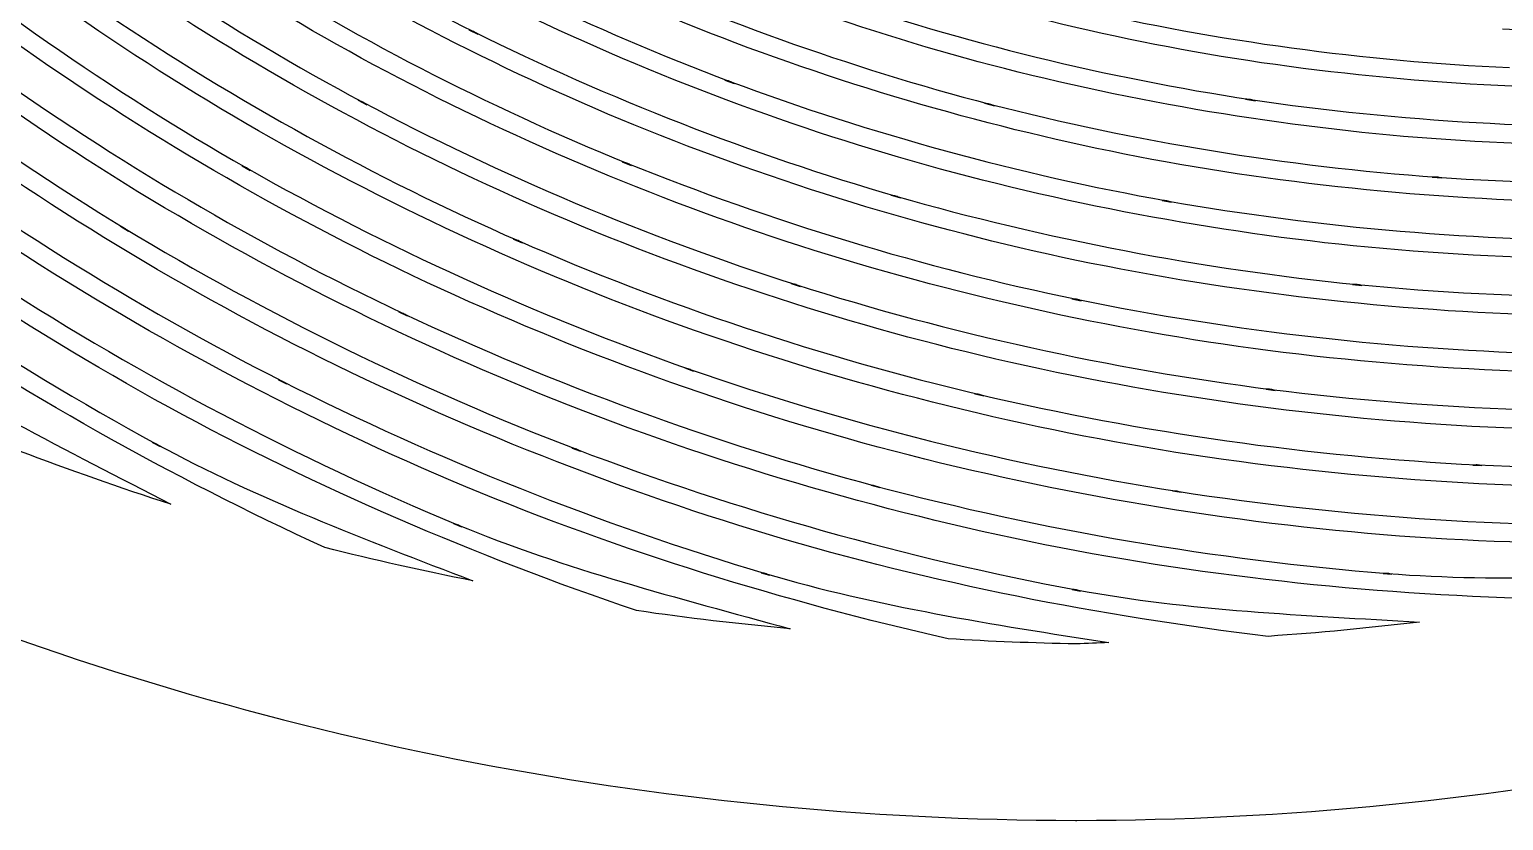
# Model space of a CAD drawing. Extents: x 289 to 439, y 190 to 340.
# Drawn here: x 339.38 to 373.85, y 189.84 to 208.33 of the extents above; entities that cross this region are included whole.
import ezdxf

# ---------------------------------------------------------------- set-up
doc = ezdxf.new("R2010")
doc.units = 0
doc.layers.add('seconds_wheel', color=7, linetype='CONTINUOUS')

msp = doc.modelspace()

# ---------------------------------------------------------------- linework, layer by layer
at = {"layer": 'seconds_wheel', "color": 7}
for p, q in [((349.652584, 208.320496), (349.862365, 208.215799)), ((349.761932, 208.277842), (349.761932, 208.277842)), ((355.63851, 207.14518), (355.858371, 207.062974)), ((355.752513, 207.114159), (355.752513, 207.114159)), ((347.067354, 206.672495), (347.267441, 206.565472)), ((347.170501, 206.629065), (347.170501, 206.629065)), ((361.714011, 206.60231), (361.941627, 206.543757)), ((361.832277, 206.582921), (361.832277, 206.582921)), ((367.81355, 206.697312), (368.045436, 206.662801)), ((367.932206, 206.69072), (367.932206, 206.69072)), ((344.350287, 205.138885), (344.541453, 205.029923)), ((353.239795, 205.236214), (353.449965, 205.150906)), ((353.347982, 205.203642), (353.347982, 205.203642)), ((344.449941, 205.093516), (344.449941, 205.093516)), ((372.178233, 204.872878), (372.404687, 204.856592)), ((372.291073, 204.875205), (372.291073, 204.875205)), ((359.528179, 204.452929), (359.746103, 204.390111)), ((359.639466, 204.431602), (359.639466, 204.431602)), ((365.86387, 204.331171), (366.087221, 204.291619)), ((365.977484, 204.321476), (365.977484, 204.321476)), ((341.506806, 203.727033), (341.689444, 203.61652)), ((341.604136, 203.679338), (341.604136, 203.679338)), ((350.697998, 203.426903), (350.899246, 203.33888)), ((350.802692, 203.392004), (350.802692, 203.392004)), ((357.18918, 202.388081), (357.398961, 202.321385)), ((357.29698, 202.364427), (357.29698, 202.364427)), ((370.319676, 202.366755), (370.538762, 202.34504)), ((370.429802, 202.365979), (370.429802, 202.365978)), ((363.754041, 202.033276), (363.969251, 201.989071)), ((363.864165, 202.020867), (363.864165, 202.020867)), ((348.01699, 201.725778), (348.210098, 201.634654)), ((348.117421, 201.689328), (348.117421, 201.689328)), ((354.701281, 200.415909), (354.903308, 200.345335)), ((354.805204, 200.389928), (354.805204, 200.389928)), ((345.202593, 200.139432), (345.387168, 200.045981)), ((345.299534, 200.101043), (345.299534, 200.101043)), ((361.485615, 199.811771), (361.693459, 199.762912)), ((361.591865, 199.796648), (361.591865, 199.796648)), ((368.295931, 199.920345), (368.508038, 199.893589)), ((368.404118, 199.916468), (368.404118, 199.916468)), ((342.258294, 198.67562), (342.435503, 198.579454)), ((342.351745, 198.635292), (342.351745, 198.635292)), ((352.067969, 198.544168), (352.261464, 198.470492)), ((352.168403, 198.515861), (352.168403, 198.515861)), ((373.131359, 198.146321), (373.338813, 198.135851)), ((373.23528, 198.150586), (373.23528, 198.150586)), ((359.062084, 197.675187), (359.262948, 197.621675)), ((359.164068, 197.657737), (359.164068, 197.657737)), ((366.109713, 197.541795), (366.314064, 197.509999)), ((366.21402, 197.535203), (366.21402, 197.535203)), ((349.292736, 196.780613), (349.478865, 196.703448)), ((349.38929, 196.750367), (349.38929, 196.750367)), ((356.486939, 195.631278), (356.680045, 195.573889)), ((356.58543, 195.611502), (356.58543, 195.611502)), ((371.037429, 195.611502), (371.238677, 195.595603)), ((371.139023, 195.612665), (371.139023, 195.612665)), ((363.761797, 195.240023), (363.959556, 195.203185)), ((363.861838, 195.230717), (363.861838, 195.230717))]:
    msp.add_line(p, q, dxfattribs=at)
for points in [[(341.075224, 213.652263), (343.804866, 211.605293), (346.711765, 209.806567), (349.761932, 208.277842)], [(347.424099, 207.5027), (344.353069, 209.158933), (341.436785, 211.086467), (338.709081, 213.262171)], [(338.309685, 212.444375), (341.08436, 210.246017), (344.049496, 208.299714), (347.170501, 206.629065)], [(355.879312, 208.015325), (352.738616, 209.20928), (349.711656, 210.682098), (346.833531, 212.416068)], [(344.732234, 205.95862), (341.59679, 207.761447), (338.628668, 209.840654), (335.862499, 212.171001)], [(335.434795, 211.368328), (338.247652, 209.012969), (341.264178, 206.91288), (344.449941, 205.093516)], [(346.551238, 211.551353), (349.480005, 209.800915), (352.559109, 208.315698), (355.752513, 207.114159)], [(341.915121, 204.53436), (338.720212, 206.491127), (335.706715, 208.729198), (332.908894, 211.220977)], [(353.507742, 206.098991), (350.280587, 207.424902), (347.179249, 209.03682), (344.239384, 210.915031)], [(361.864075, 207.492618), (358.615358, 208.351632), (355.450554, 209.500308), (352.406876, 210.923949)], [(332.452495, 210.433427), (335.296648, 207.914818), (338.35896, 205.654405), (341.604136, 203.679338)], [(343.92801, 210.060009), (346.917261, 208.163999), (350.069755, 206.538745), (353.347982, 205.203642)], [(352.216484, 210.034029), (355.312453, 208.599232), (358.530218, 207.443965), (361.832277, 206.582921)], [(367.86745, 207.598865), (364.546562, 208.113765), (361.279123, 208.92512), (358.103142, 210.023171)], [(350.992697, 204.281924), (347.685417, 205.747371), (344.515515, 207.505314), (341.520765, 209.5342)], [(359.703449, 205.339359), (356.355882, 206.320802), (353.102916, 207.59981), (349.982958, 209.160394)], [(358.009691, 209.11774), (361.238322, 208.014507), (364.559001, 207.201924), (367.932206, 206.69072)], [(341.179921, 208.690423), (344.223913, 206.641889), (347.443907, 204.868422), (350.802692, 203.392004)], [(363.864567, 208.812182), (367.190699, 208.052455), (370.57799, 207.591177), (373.986004, 207.435228)], [(384.266415, 208.794732), (380.807874, 208.329506), (377.315038, 208.174936), (373.828947, 208.331741)], [(348.338837, 202.571494), (344.956654, 204.183592), (341.725534, 206.093996), (338.682715, 208.27978)], [(349.761932, 208.277842), (349.726815, 208.295265), (349.687663, 208.303002), (349.652584, 208.320496)], [(349.761932, 208.277842), (352.933435, 206.704357), (356.239086, 205.416898), (359.639466, 204.431602)], [(349.862365, 208.215799), (349.827075, 208.233394), (349.797183, 208.260175), (349.761932, 208.277842)], [(365.946076, 205.231173), (362.514119, 205.857282), (359.145221, 206.789333), (355.879312, 208.015325)], [(378.293672, 206.96836), (374.806179, 206.867326), (371.317217, 207.07868), (367.86745, 207.598865)], [(338.312398, 207.448413), (341.403432, 205.241506), (344.684586, 203.314185), (348.117421, 201.689328)], [(357.393921, 203.268695), (353.951103, 204.380414), (350.614902, 205.797859), (347.424099, 207.5027)], [(372.165437, 205.77637), (368.687291, 206.040251), (365.240016, 206.614901), (361.864075, 207.492618)], [(345.549642, 200.975841), (342.099529, 202.741371), (338.8139, 204.81064), (335.73066, 207.158752)], [(355.752513, 207.114159), (355.715523, 207.127906), (355.675473, 207.131359), (355.63851, 207.14518)], [(355.752513, 207.114159), (359.071032, 205.880873), (362.49273, 204.945815), (365.977484, 204.321476)], [(355.858371, 207.062974), (355.821584, 207.07673), (355.789269, 207.100329), (355.752513, 207.114159)], [(347.170501, 206.629065), (347.137478, 206.646581), (347.100345, 206.654918), (347.067354, 206.672495)], [(347.170501, 206.629065), (350.41262, 204.909349), (353.801276, 203.481972), (357.29698, 202.364427)], [(347.267441, 206.565472), (347.233264, 206.583681), (347.20464, 206.61079), (347.170501, 206.629065)], [(361.832277, 206.582921), (361.793502, 206.592866), (361.752768, 206.592287), (361.714011, 206.60231)], [(361.832277, 206.582921), (365.260955, 205.703609), (368.760824, 205.131843), (372.291073, 204.875205)], [(361.941627, 206.543757), (361.904064, 206.553471), (361.86982, 206.573132), (361.832277, 206.582921)], [(367.932206, 206.69072), (367.89294, 206.696508), (367.852806, 206.691445), (367.81355, 206.697312)], [(367.932206, 206.69072), (371.434252, 206.174512), (374.975589, 205.971684), (378.513922, 206.085419)], [(368.045436, 206.662801), (368.00691, 206.668558), (367.970716, 206.684884), (367.932206, 206.69072)], [(342.633264, 199.500396), (339.121144, 201.426533), (335.787683, 203.661157), (332.671195, 206.177707)], [(335.332038, 206.341351), (338.463137, 203.969866), (341.798468, 201.881466), (345.299534, 200.101051)], [(354.93239, 201.290706), (351.400405, 202.540481), (347.986824, 204.102921), (344.732234, 205.95862)], [(363.865328, 202.930564), (360.325266, 203.676367), (356.859061, 204.736944), (353.507742, 206.098991)], [(382.996872, 205.963661), (379.398962, 205.579), (375.774608, 205.516634), (372.165437, 205.77637)], [(332.243877, 205.374646), (335.407009, 202.83334), (338.789253, 200.577853), (342.351745, 198.635292)], [(344.449941, 205.093516), (344.418121, 205.11154), (344.382077, 205.120806), (344.350287, 205.138885)], [(353.347982, 205.203642), (353.312979, 205.217743), (353.274775, 205.222047), (353.239795, 205.236214)], [(353.347982, 205.203642), (356.751862, 203.832302), (360.271038, 202.76675), (363.864165, 202.020867)], [(353.449965, 205.150906), (353.414421, 205.165301), (353.383496, 205.189178), (353.347982, 205.203642)], [(370.335574, 203.271021), (366.737028, 203.642639), (363.178935, 204.335104), (359.703449, 205.339359)], [(376.735632, 204.285414), (373.118128, 204.278937), (369.507428, 204.595759), (365.946076, 205.231173)], [(344.449941, 205.093516), (347.755279, 203.221383), (351.220467, 201.647248), (354.805204, 200.389928)], [(344.541453, 205.029923), (344.509098, 205.048324), (344.482264, 205.075058), (344.449941, 205.093516)], [(372.291073, 204.875205), (372.253464, 204.877796), (372.215837, 204.870218), (372.178233, 204.872878)], [(372.291073, 204.875205), (375.952263, 204.622912), (379.628083, 204.696968), (383.276064, 205.097782)], [(372.404687, 204.856592), (372.366327, 204.859306), (372.329425, 204.872417), (372.291073, 204.875205)], [(352.325447, 199.412373), (348.71021, 200.807524), (345.226624, 202.521607), (341.915121, 204.53436)], [(359.639466, 204.431602), (359.603077, 204.441998), (359.564551, 204.442465), (359.528179, 204.452929)], [(359.639466, 204.431602), (363.167697, 203.423662), (366.778616, 202.732205), (370.429802, 202.365978)], [(359.746103, 204.390111), (359.709374, 204.400677), (359.676174, 204.420966), (359.639466, 204.431602)], [(361.622886, 200.706732), (357.980179, 201.580366), (354.423002, 202.776902), (350.992697, 204.281924)], [(365.977484, 204.321476), (365.939972, 204.328051), (365.90137, 204.324526), (365.86387, 204.331171)], [(365.977484, 204.321476), (369.591873, 203.687992), (373.255626, 203.378084), (376.925251, 203.395494)], [(366.087221, 204.291619), (366.049818, 204.298246), (366.014874, 204.314778), (365.977484, 204.321476)], [(341.604136, 203.679338), (341.57315, 203.698058), (341.537761, 203.708261), (341.506806, 203.727033)], [(341.604136, 203.679338), (344.965606, 201.64846), (348.500664, 199.920299), (352.168403, 198.515861)], [(341.689444, 203.61652), (341.659186, 203.634867), (341.634361, 203.660942), (341.604136, 203.679338)], [(350.802692, 203.392004), (350.768901, 203.406718), (350.731771, 203.41213), (350.697998, 203.426903)], [(350.802692, 203.392004), (354.285474, 201.875734), (357.895871, 200.672338), (361.591865, 199.796648)], [(350.899246, 203.33888), (350.865524, 203.353632), (350.836389, 203.377193), (350.802692, 203.392004)], [(349.580072, 197.639907), (345.886054, 199.188348), (342.336882, 201.062338), (338.974701, 203.239232)], [(368.338972, 200.824225), (364.625277, 201.312195), (360.962754, 202.130651), (357.393921, 203.268695)], [(381.552449, 203.155468), (377.817551, 202.860664), (374.06363, 202.899626), (370.335574, 203.271021)], [(375.005813, 201.643572), (371.261484, 201.740749), (367.533322, 202.17174), (363.865328, 202.930564)], [(338.634245, 202.39506), (342.045227, 200.19886), (345.644045, 198.309648), (349.38929, 196.750367)], [(359.228437, 198.565495), (355.486705, 199.575142), (351.842778, 200.915813), (348.338837, 202.571494)], [(357.29698, 202.364427), (357.26183, 202.375528), (357.224313, 202.376918), (357.18918, 202.388081)], [(357.29698, 202.364427), (360.919436, 201.220353), (364.63632, 200.400942), (368.404118, 199.916468)], [(357.398961, 202.321385), (357.363725, 202.332581), (357.332197, 202.353169), (357.29698, 202.364427)], [(370.429802, 202.365978), (370.393188, 202.369521), (370.356284, 202.363147), (370.319676, 202.366755)], [(370.538762, 202.34504), (370.501879, 202.348672), (370.466675, 202.36228), (370.429802, 202.365979)], [(370.429802, 202.365978), (374.211012, 202.000087), (378.016844, 201.971351), (381.802944, 202.28067)], [(346.282131, 196.216803), (342.672349, 197.884246), (339.192454, 199.821201), (335.917952, 202.077869)], [(363.864165, 202.020867), (363.827897, 202.028263), (363.790296, 202.025817), (363.754041, 202.033276)], [(363.864165, 202.020867), (367.585676, 201.261982), (371.367192, 200.835499), (375.16441, 200.747448)], [(363.969251, 201.989071), (363.933332, 201.99646), (363.900071, 202.013414), (363.864165, 202.020867)], [(348.117421, 201.689328), (348.085116, 201.704488), (348.049271, 201.710566), (348.01699, 201.725778)], [(348.117421, 201.689328), (351.672992, 200.020775), (355.36953, 198.671309), (359.164068, 197.657737)], [(348.210098, 201.634654), (348.177587, 201.649975), (348.149906, 201.673954), (348.117421, 201.689328)], [(335.549961, 201.245338), (337.805576, 199.698838), (340.258565, 198.485174), (342.686774, 197.230808)], [(356.682761, 196.515769), (352.846839, 197.669562), (349.121354, 199.162193), (345.549642, 200.975841)], [(366.183388, 198.444512), (362.355731, 199.057624), (358.59069, 200.010096), (354.93239, 201.290706)], [(373.11042, 199.051364), (369.239567, 199.26106), (365.395538, 199.815462), (361.622886, 200.706732)], [(379.937409, 200.379071), (376.06552, 200.182984), (372.18436, 200.332135), (368.338972, 200.824225)], [(354.805204, 200.389928), (354.771403, 200.401659), (354.735064, 200.404123), (354.701281, 200.415909)], [(354.805204, 200.389928), (358.515989, 199.102033), (362.333731, 198.146517), (366.21402, 197.535203)], [(354.903308, 200.345335), (354.869321, 200.357192), (354.839168, 200.378015), (354.805204, 200.389928)], [(345.299534, 200.101043), (345.268446, 200.116732), (345.233657, 200.123696), (345.202593, 200.139432)], [(345.299534, 200.101051), (348.921012, 198.273503), (352.69791, 196.770785), (356.58543, 195.611509)], [(345.387168, 200.045981), (345.35633, 200.061603), (345.330346, 200.085375), (345.299534, 200.101043)], [(361.591865, 199.796648), (361.556959, 199.804796), (361.520508, 199.803566), (361.485615, 199.811771)], [(361.591865, 199.796648), (365.41652, 198.903824), (369.312874, 198.353015), (373.23528, 198.150586)], [(361.693459, 199.762912), (361.658652, 199.771097), (361.626653, 199.788405), (361.591865, 199.796648)], [(368.404118, 199.916468), (368.368239, 199.92096), (368.331801, 199.915793), (368.295931, 199.920345)], [(368.404118, 199.916468), (372.300886, 199.428469), (376.233387, 199.287585), (380.154943, 199.49613)], [(368.508038, 199.893589), (368.472778, 199.898063), (368.439367, 199.911935), (368.404118, 199.916468)], [(353.575988, 194.745235), (349.80345, 196.027409), (346.133023, 197.594519), (342.633264, 199.500396)], [(363.863002, 196.140413), (359.927756, 196.886995), (356.066604, 197.982162), (352.325447, 199.412373)], [(385.093905, 199.505049), (381.120532, 198.999106), (377.110384, 198.847438), (373.11042, 199.051364)], [(342.351745, 198.635292), (342.321854, 198.65148), (342.288165, 198.659389), (342.258294, 198.67562)], [(342.351745, 198.635292), (344.717425, 197.354212), (347.235684, 196.403525), (349.746809, 195.442048)], [(342.435503, 198.579454), (342.40596, 198.595507), (342.381264, 198.619196), (342.351745, 198.635292)], [(371.044795, 196.51732), (367.053173, 196.848299), (363.098786, 197.534193), (359.228437, 198.565495)], [(373.23528, 198.150586), (377.287125, 197.954083), (381.3481, 198.117134), (385.371158, 198.63917)], [(342.686774, 197.230808), (341.494207, 197.614182), (340.312014, 198.029107), (339.141441, 198.475145)], [(352.168403, 198.515861), (352.135818, 198.528223), (352.100536, 198.531755), (352.067969, 198.544168)], [(352.168403, 198.515861), (355.961294, 197.076876), (359.874269, 195.977256), (363.861838, 195.230717)], [(352.261464, 198.470492), (352.22915, 198.482808), (352.200697, 198.503495), (352.168403, 198.515861)], [(378.147484, 197.643002), (374.14368, 197.555076), (370.14, 197.82373), (366.183388, 198.444512)], [(373.23528, 198.150586), (373.200583, 198.152269), (373.166054, 198.144585), (373.131359, 198.146321)], [(373.338813, 198.135851), (373.303925, 198.137597), (373.270163, 198.148786), (373.23528, 198.150586)], [(360.860152, 194.085655), (357.009668, 194.96451), (353.2276, 196.123778), (349.580072, 197.639907)], [(359.164068, 197.657737), (359.130656, 197.666551), (359.095486, 197.666321), (359.062084, 197.675187)], [(359.164068, 197.657737), (363.087161, 196.622789), (367.09457, 195.938298), (371.139023, 195.612665)], [(359.262948, 197.621675), (359.228969, 197.630693), (359.198029, 197.648665), (359.164068, 197.657737)], [(366.21402, 197.535203), (366.179521, 197.54053), (366.144203, 197.536415), (366.109713, 197.541795)], [(366.21402, 197.535203), (370.223025, 196.916223), (374.278881, 196.654425), (378.334389, 196.753082)], [(366.314064, 197.509999), (366.280016, 197.515308), (366.24806, 197.529841), (366.21402, 197.535203)], [(349.38929, 196.750367), (349.358055, 196.763265), (349.323954, 196.767671), (349.292736, 196.780613)], [(349.38929, 196.750367), (351.903765, 195.712111), (354.542913, 195.043352), (357.163588, 194.320632)], [(349.478865, 196.703448), (349.447665, 196.716383), (349.42047, 196.737386), (349.38929, 196.750367)], [(368.348278, 194.144587), (364.400743, 194.61455), (360.493666, 195.38194), (356.682761, 196.515769)], [(382.870849, 196.62318), (378.937154, 196.269162), (374.982202, 196.202553), (371.044795, 196.51732)], [(349.746809, 195.442048), (348.585628, 195.671329), (347.430373, 195.929661), (346.282131, 196.216803)], [(375.740242, 194.999221), (371.755864, 195.052874), (367.780526, 195.409284), (363.863002, 196.140413)], [(335.348323, 195.511458), (344.385224, 191.783611), (354.063756, 189.858443), (363.839349, 189.844275)], [(356.58543, 195.611502), (356.553251, 195.620996), (356.519106, 195.621738), (356.486939, 195.631278)], [(356.58543, 195.611509), (359.209588, 194.837302), (361.915562, 194.4234), (364.616816, 193.99802)], [(356.680045, 195.573889), (356.647443, 195.583558), (356.61802, 195.601784), (356.58543, 195.611502)], [(363.872697, 189.844275), (373.64829, 189.858443), (383.32682, 191.783612), (392.363721, 195.511458)], [(371.139023, 195.612665), (371.105191, 195.61529), (371.071258, 195.608828), (371.037429, 195.611502)], [(371.139023, 195.612665), (373.851037, 195.40221), (376.567964, 195.560054), (379.282862, 195.70379)], [(371.238677, 195.595603), (371.205014, 195.598264), (371.172684, 195.609955), (371.139023, 195.612665)], [(363.861838, 195.230717), (363.828837, 195.236796), (363.794786, 195.233896), (363.761797, 195.240023)], [(363.861838, 195.230717), (366.508345, 194.743168), (369.199273, 194.635979), (371.883918, 194.478453)], [(363.959556, 195.203185), (363.926215, 195.209376), (363.895168, 195.224477), (363.861838, 195.230717)], [(357.163588, 194.320632), (355.964308, 194.43166), (354.768053, 194.57324), (353.575988, 194.745235)], [(371.883918, 194.478453), (370.708345, 194.337649), (369.529428, 194.226326), (368.348278, 194.144587)], [(363.856022, 193.968162), (362.856682, 193.986197), (361.857835, 194.02537), (360.860152, 194.085655)], [(364.616816, 193.99802), (364.363273, 193.986705), (364.109672, 193.976752), (363.856022, 193.968162)], [(363.839349, 189.844275), (363.844907, 189.843111), (363.850464, 189.841947), (363.856022, 189.840785)], [(363.856022, 189.840785), (363.861581, 189.841947), (363.867139, 189.843111), (363.872697, 189.844275)]]:
    msp.add_open_spline(points, degree=3, dxfattribs=at)

doc.saveas('drawing.dxf')
